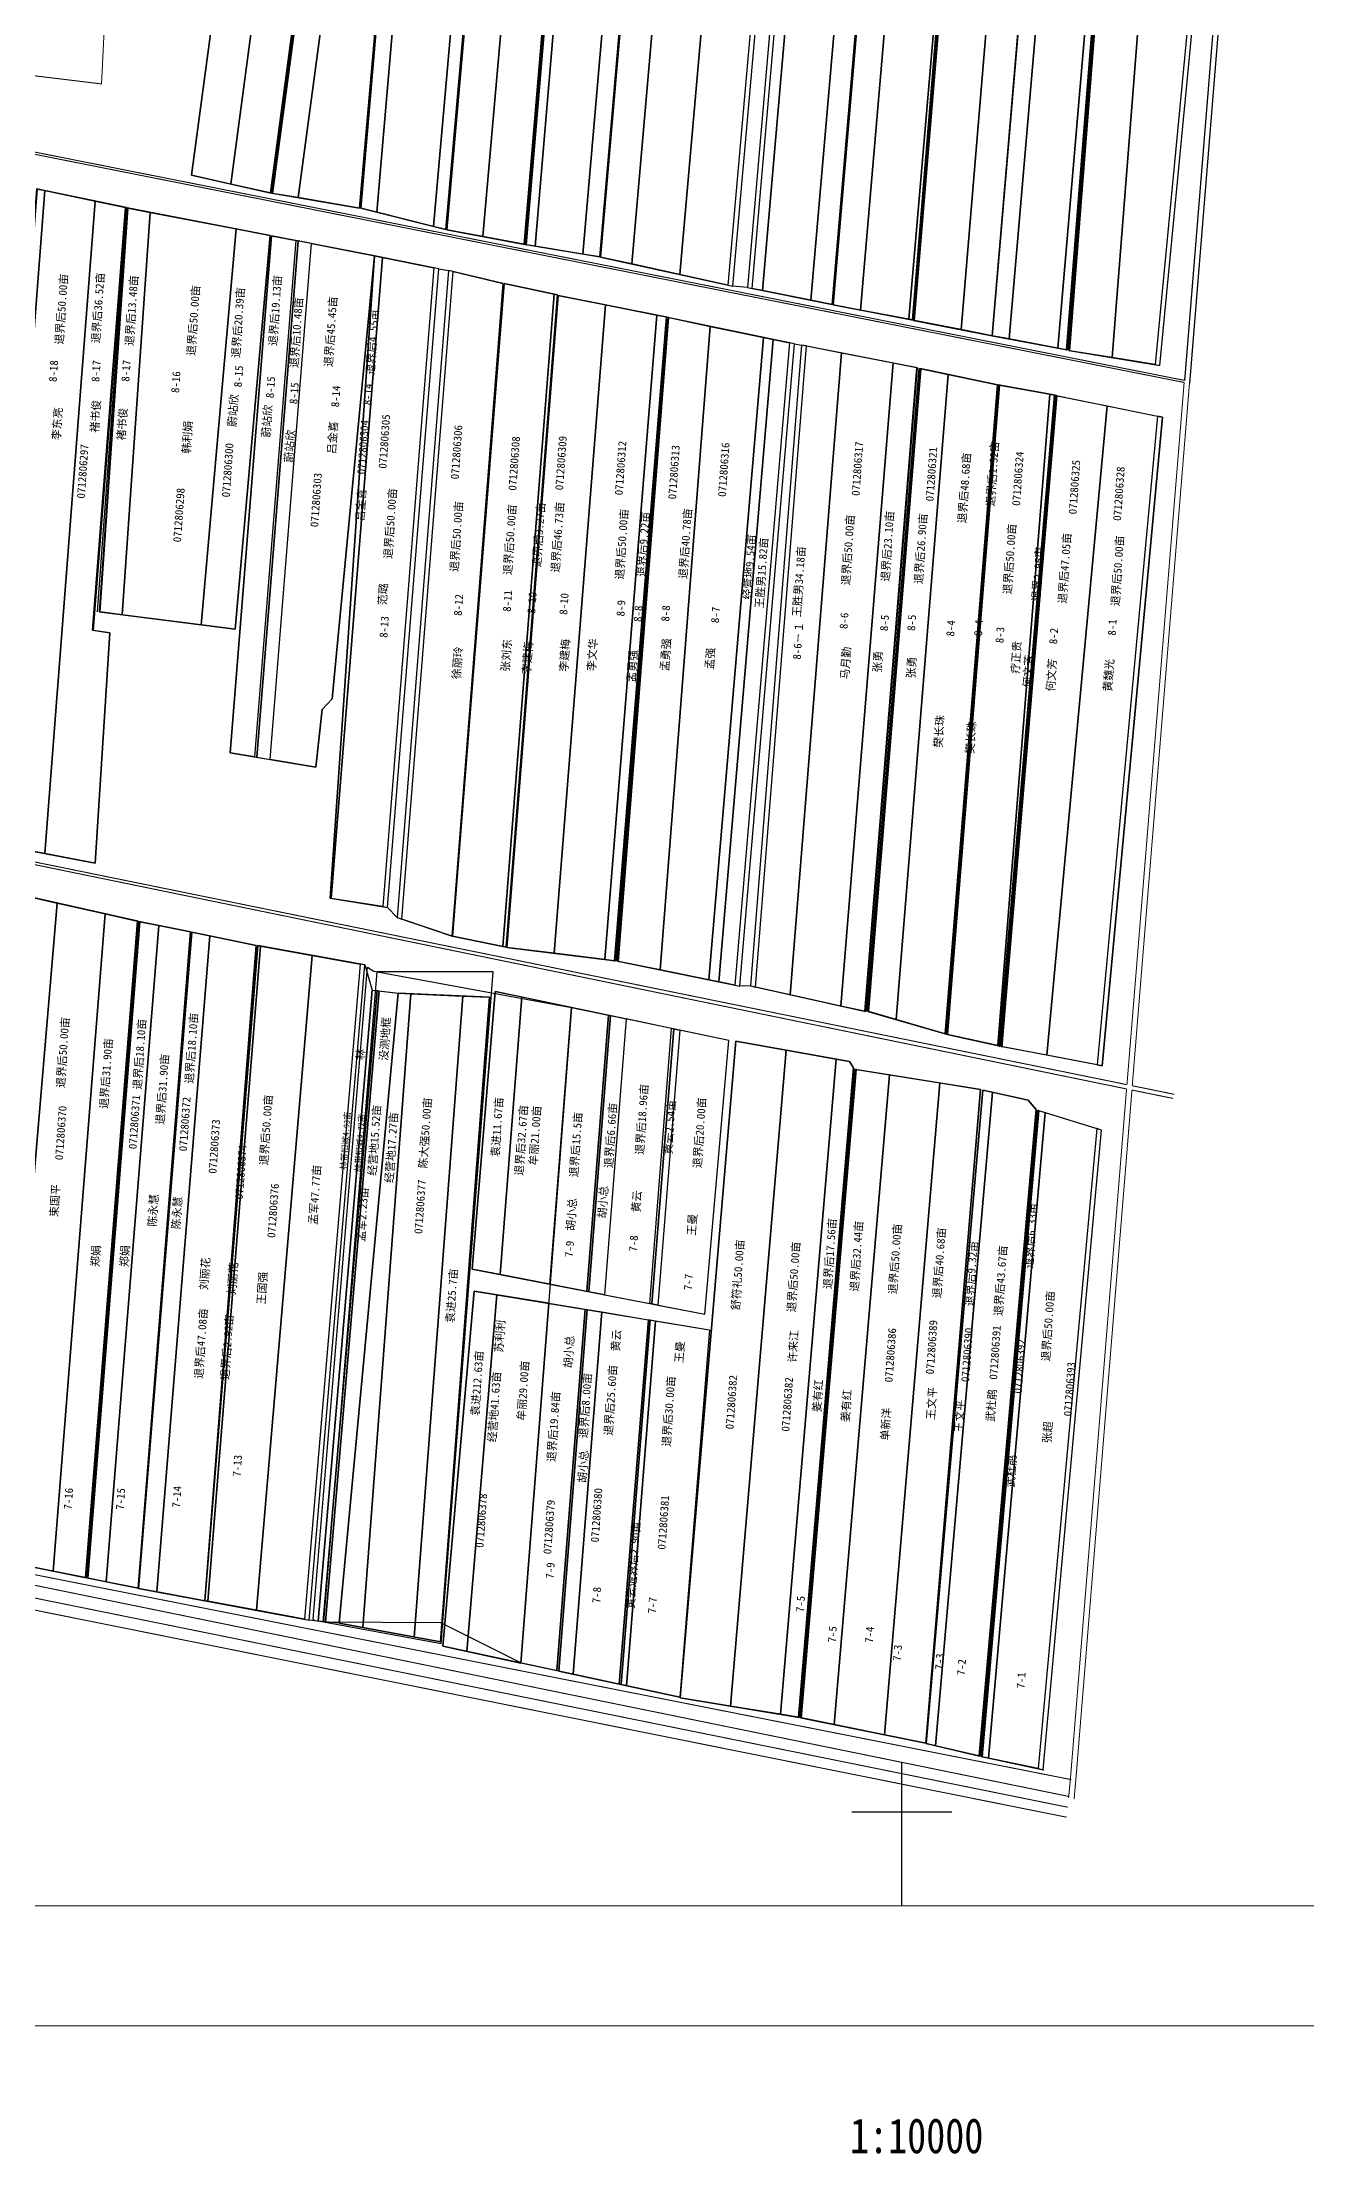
# Model space of a CAD drawing. Extents: x 550319 to 555636, y 4977603 to 4983250.
# Drawn here: x 552140 to 553405, y 4977658 to 4979769 of the extents above; entities that cross this region are included whole.
import ezdxf
from ezdxf.enums import TextEntityAlignment as Align

# ---------------------------------------------------------------- set-up
doc = ezdxf.new("R2010")
doc.units = 0
doc.header["$LTSCALE"] = 10
doc.header["$PDSIZE"] = 0.2
doc.layers.get('0').update_dxf_attribs({"linetype": 'CONTINUOUS'})
for name, color, linetype in [('2020-3-23', 4, 'CONTINUOUS'), ('2021新职工', 1, 'CONTINUOUS'), ('2022年', 7, 'CONTINUOUS'), ('4-5', 1, 'CONTINUOUS'), ('TK', 7, 'CONTINUOUS'), ('ZDH', 1, 'CONTINUOUS'), ('出水桩', 2, 'CONTINUOUS'), ('地块名称', 6, 'CONTINUOUS'), ('宗地号', 1, 'CONTINUOUS'), ('权利人', 1, 'CONTINUOUS'), ('林渠扣减', 7, 'CONTINUOUS'), ('测地框', 1, 'CONTINUOUS'), ('经营地', 6, 'CONTINUOUS'), ('经营地面积', 6, 'CONTINUOUS'), ('路林渠', 1, 'CONTINUOUS'), ('身份地', 1, 'CONTINUOUS'), ('身份地面积', 1, 'CONTINUOUS')]:
    doc.layers.add(name, color=color, linetype=linetype)
doc.styles.add('宋体', font='')
doc.styles.get('宋体').set_extended_font_data('SimSun')

msp = doc.modelspace()

# ---------------------------------------------------------------- linework, layer by layer
at = {"linetype": 'Continuous', "flags": 128}
msp.add_lwpolyline([(552619.2, 4978149.1), (552539, 4978189.2), (552422.3, 4978189.9), (552413, 4978191), (552411.4, 4978192.8), (552465.7, 4978844.6), (552472, 4978840.7), (552669.9, 4978804.4)], close=True, dxfattribs=at)
at = {"color": 2, "linetype": 'Continuous', "flags": 128}
msp.add_lwpolyline([(552421.9, 4978190), (552539.5, 4978168.3), (552591.3, 4978840.1), (552475, 4978840.1)], close=True, dxfattribs=at)
at = {"layer": '2020-3-23', "color": 1, "linetype": 'Continuous', "flags": 128}
for points, elevation in [([(552703.7, 4979507), (552755, 4979496.7), (552703.2, 4978852.3), (552652.6, 4978858.6)], 291.5), ([(553046.4, 4979437.3), (553095.7, 4979427), (553043.6, 4978777.9), (552994.6, 4978792.2)], 291.4), ([(553096.5, 4979426.8), (553097.8, 4979426.5), (553045.7, 4978777.3), (553044.3, 4978777.6)], 291.6), ([(553097.8, 4979426.5), (553148.3, 4979417.5), (553096, 4978766.2), (553045.7, 4978777.3)], 291.6), ([(552203.6, 4978897.9), (552235.5, 4978890.7), (552183.5, 4978234.3), (552151.6, 4978240.7)], 291.8), ([(552238.5, 4978889.9), (552257, 4978886.3), (552204.4, 4978230.1), (552186.6, 4978233.7)], 291.9)]:
    msp.add_lwpolyline(points, close=True, dxfattribs=dict(at, elevation=elevation))
msp.add_lwpolyline([(552509, 4978818.1), (552561.1, 4978815.8), (552512.5, 4978174.8), (552461, 4978184.3)], close=True, dxfattribs=at)
at = {"layer": '2021新职工', "color": 4, "linetype": 'Continuous', "flags": 128}
for points, elevation in [([(552919.5, 4980198.3), (552967.9, 4980189.3), (552909.1, 4979511.5), (552860.8, 4979521.2)], 291), ([(553205.5, 4979405.8), (553256, 4979395.5), (553195.6, 4978747), (553145.1, 4978756.6)], 291.6)]:
    msp.add_lwpolyline(points, close=True, dxfattribs=dict(at, elevation=elevation))
for points in [[(552871.6, 4979472.3), (552887.7, 4979468.9), (552833.1, 4978826.7), (552817, 4978830)], [(552904.9, 4979465.8), (552939.9, 4979458.9), (552888.6, 4978817.1), (552853.7, 4978824.8)]]:
    msp.add_lwpolyline(points, close=True, dxfattribs=at)
at = {"layer": '2022年', "color": 4, "linetype": 'Continuous', "flags": 128}
for points, elevation in [([(553165.4, 4980148.4), (553213.9, 4980139.1), (553156.1, 4979463.6), (553107.5, 4979472.8)], 291), ([(552593.3, 4978820.5), (552620.2, 4978814.9), (552598.6, 4978537.3), (552570.3, 4978542.8)], 291.8), ([(553090.7, 4978719.6), (553126.4, 4978711.7), (553134.1, 4978702.7), (553077.3, 4978056), (553033.9, 4978066.2)], 291.6), ([(552572.6, 4978520.8), (552595, 4978517.1), (552565.2, 4978160.5), (552541, 4978165.7)], 292.1)]:
    msp.add_lwpolyline(points, close=True, dxfattribs=dict(at, elevation=elevation))
for points in [[(552561.1, 4978815.8), (552587.7, 4978814.7), (552538.8, 4978170), (552512.5, 4978174.8)], [(553137.1, 4978701.2), (553143.4, 4978699.2), (553086.8, 4978053.8), (553080.4, 4978055.2)]]:
    msp.add_lwpolyline(points, close=True, dxfattribs=at)
at = {"layer": '4-5', "color": 2, "linetype": 'Continuous', "flags": 128}
for points, elevation in [([(552861.9, 4979474.3), (552871.6, 4979472.3), (552817, 4978830), (552807.2, 4978831.9)], 291.3), ([(552410.4, 4978856.5), (552458.3, 4978847.8), (552402.7, 4978192.7), (552354.8, 4978201.6)], 292.1), ([(552834.3, 4978770.6), (552884.4, 4978761.6), (552828.7, 4978105.9), (552778.6, 4978114.2)], 291.6), ([(552595, 4978517.1), (552647.3, 4978508.6), (552619.2, 4978148.9), (552565.2, 4978160.5)], 292.1), ([(552647.3, 4978508.6), (552683.6, 4978502.6), (552655.1, 4978141.2), (552619.2, 4978148.9)], 66.1)]:
    msp.add_lwpolyline(points, close=True, dxfattribs=dict(at, elevation=elevation))
at = {"layer": '4-5', "color": 3, "linetype": 'Continuous', "flags": 128}
msp.add_lwpolyline([(552463.2, 4978846.9), (552458.3, 4978847.8), (552402.7, 4978192.7), (552407.6, 4978191.7)], close=True, dxfattribs=at)
at = {"layer": '4-5', "color": 3, "linetype": 'Continuous', "elevation": 292.1, "flags": 128}
for points in [[(552463.2, 4978846.9), (552470.4, 4978821.8), (552416.6, 4978190.8), (552416.6, 4978190.8), (552407.6, 4978191.7)], [(552470.4, 4978821.8), (552475.3, 4978821.2), (552421.5, 4978190.2), (552416.6, 4978190.8)]]:
    msp.add_lwpolyline(points, close=True, dxfattribs=at)
at = {"layer": '4-5', "color": 2, "linetype": 'Continuous', "flags": 128}
for points in [[(552620.2, 4978814.9), (552669.9, 4978804.4), (552648.3, 4978527.7), (552598.6, 4978537.3)], [(552669.9, 4978804.4), (552706.8, 4978796.7), (552685.1, 4978520.5), (552648.3, 4978527.7)], [(552706.8, 4978796.7), (552708.8, 4978796.3), (552687, 4978520.2), (552685.1, 4978520.5)], [(552708.8, 4978796.3), (552724.6, 4978792.9), (552702.9, 4978517.1), (552687, 4978520.2)], [(552769.9, 4978783.4), (552724.6, 4978792.9), (552702.9, 4978517.1), (552748, 4978508.3)], [(552769.9, 4978783.4), (552772.1, 4978783), (552750.2, 4978507.9), (552748, 4978508.3)], [(552772.1, 4978783), (552778.2, 4978781.7), (552756.3, 4978506.7), (552750.2, 4978507.9)], [(552827, 4978771.4), (552778.2, 4978781.7), (552756.3, 4978506.7), (552803, 4978497.7)], [(552700.2, 4978499.9), (552746.7, 4978492.2), (552717.6, 4978127.7), (552671.6, 4978137.6)], [(552748.5, 4978491.9), (552753.7, 4978491.1), (552724.7, 4978126.2), (552719.4, 4978127.4)], [(552753.7, 4978491.1), (552807.8, 4978482.2), (552778.2, 4978114.7), (552724.7, 4978126.2)]]:
    msp.add_lwpolyline(points, close=True, dxfattribs=at)
at = {"layer": 'TK', "linetype": 'Continuous'}
for p, q in [((553000, 4977950), (553000, 4978050)), ((552950, 4978000), (553050, 4978000)), ((553000, 4977906), (553000, 4977956))]:
    msp.add_line(p, q, dxfattribs=at)
at = {"layer": 'TK', "linetype": 'Continuous', "const_width": 1, "flags": 128}
for points in [[(550395, 4977786), (555635, 4977786), (555635, 4983026), (550395, 4983026)], [(550515, 4977906), (555515, 4977906), (555515, 4982906), (550515, 4982906)]]:
    msp.add_lwpolyline(points, close=True, dxfattribs=at)
at = {"layer": 'ZDH', "linetype": 'Continuous'}
for p in [(553141.4, 4978042.2, 292.7), (553168.7, 4978032.5, 294.3)]:
    msp.add_point(p, dxfattribs=at)
at = {"layer": '出水桩', "color": 2, "linetype": 'Continuous', "flags": 128}
for points in [[(552680.6, 4980246.1), (552679.6, 4980246.2), (552622, 4979567.5), (552623, 4979567.3)], [(552682.2, 4980245.7), (552681.2, 4980245.9), (552623.9, 4979567.1), (552624.9, 4979567)], [(553066.9, 4980167.9), (553065.9, 4980168.1), (553010.4, 4979491.9), (553011.4, 4979491.7)], [(553069.2, 4980167.1), (553068.3, 4980167.3), (553011.9, 4979491.4), (553012.9, 4979491.2)], [(553219.3, 4980138), (553218.3, 4980138.2), (553164.4, 4979462), (553165.4, 4979461.8)], [(553221.3, 4980137.9), (553220.3, 4980138.1), (553167.3, 4979461.2), (553168.3, 4979461)], [(552436.4, 4980120.5), (552435.5, 4980120.8), (552368.3, 4979618.9), (552369.3, 4979618.7)], [(552438.3, 4980119.9), (552437.3, 4980120.2), (552370, 4979618.5), (552371, 4979618.3)], [(552224.9, 4979604.1), (552223.9, 4979604.3), (552190.8, 4979181.5), (552191.8, 4979181.3)], [(552226.5, 4979603.7), (552225.5, 4979603.8), (552197.5, 4979200), (552198.4, 4979199.8)], [(552396.4, 4979570.8), (552394.1, 4979571.3), (552352.7, 4979054.9), (552355, 4979054.5)], [(552765.4, 4979494.7), (552764.4, 4979494.9), (552712.6, 4978851.1), (552713.6, 4978851)], [(552767.1, 4979494.1), (552766.1, 4979494.3), (552715.9, 4978850.6), (552716.9, 4978850.4)], [(553015.9, 4979444), (553014.9, 4979444.2), (552962.7, 4978800.6), (552963.7, 4978800.4)], [(553019.4, 4979442.9), (553018.4, 4979443.1), (552966, 4978800.5), (552967, 4978800.2)], [(553153.7, 4979416.5), (553152.7, 4979416.7), (553097.6, 4978765.8), (553098.6, 4978765.6)], [(553155.5, 4979416), (553154.5, 4979416.2), (553099.4, 4978765.2), (553100.4, 4978765)], [(552236.4, 4978890.5), (552235.5, 4978890.7), (552183.5, 4978234.3), (552184.4, 4978234.1)], [(552238.5, 4978889.9), (552237, 4978890.2), (552185, 4978234), (552186.6, 4978233.7)], [(552952.5, 4978743.1), (552951.6, 4978744.5), (552896.6, 4978094.6), (552897.6, 4978094.5)], [(552954.8, 4978742.2), (552953.8, 4978742.3), (552898.7, 4978094.2), (552899.7, 4978094)], [(553135, 4978701.7), (553134.1, 4978702.7), (553077.3, 4978056), (553078.2, 4978055.8)], [(553137.1, 4978701.2), (553136.1, 4978701.5), (553079.4, 4978055.4), (553080.4, 4978055.2)], [(552746.7, 4978492.2), (552748.5, 4978491.9), (552719.4, 4978127.4), (552717.6, 4978127.7)]]:
    msp.add_lwpolyline(points, close=True, dxfattribs=at)
for points, elevation in [([(552680.9, 4980246), (552623.4, 4979567.2)], 290.6), ([(553067.6, 4980167.6), (553011.7, 4979491.6)], 291), ([(553012.9, 4979491.2), (553069.3, 4980167.2)], 291), ([(553219.8, 4980138.1), (553166.4, 4979461.5)], 290.6), ([(552225.2, 4979604), (552195.4, 4979200.1)], 290.9), ([(552714.8, 4978850.8), (552765.7, 4979494.5)], 291.5), ([(553017.2, 4979443.5), (552964.8, 4978800.4)], 291.4), ([(553099, 4978765.4), (553154.1, 4979416.4)], 291.6), ([(552184.7, 4978234.1), (552236.7, 4978890.3)], 291.8), ([(552898.2, 4978094.3), (552953.1, 4978742.7)], 291.6), ([(553135.5, 4978701.6), (553078.8, 4978055.6)], 291.6)]:
    msp.add_lwpolyline(points, dxfattribs=dict(at, elevation=elevation))
at = {"layer": '出水桩', "color": 2, "linetype": 'Continuous', "elevation": 66.1, "flags": 128}
msp.add_lwpolyline([(552683.6, 4978502.6), (552685.6, 4978502.3), (552657.1, 4978140.8), (552655.1, 4978141.2)], close=True, dxfattribs=at)
at = {"layer": '林渠扣减', "color": 3, "linetype": 'Continuous', "flags": 128}
for points in [[(552891.1, 4980205.1), (552886.2, 4980206.1), (552826.2, 4979526.7), (552831.2, 4979525.6)], [(552909.3, 4980200.2), (552904.4, 4980201.1), (552845.7, 4979524.2), (552850.6, 4979523.2)], [(553323, 4980118.6), (553318, 4980119.6), (553253.4, 4979447.2), (553258.3, 4979446.4)], [(552537.1, 4979543), (552532.2, 4979544), (552481, 4978905.2), (552485.9, 4978904.4)], [(552551.6, 4979540.1), (552546.9, 4979541.2), (552495.4, 4978894.2), (552500.1, 4978892.7)], [(552892.7, 4979467.9), (552887.7, 4979468.9), (552833.1, 4978826.7), (552838, 4978825.7)], [(552904.9, 4979465.8), (552899.9, 4979466.7), (552848.8, 4978825.9), (552853.7, 4978824.8)], [(553260.9, 4979394.5), (553256, 4979395.5), (553195.6, 4978747), (553200.6, 4978746.1)], [(553200, 4978681.7), (553195.1, 4978683.2), (553136.5, 4978043.3), (553141.4, 4978042.2)]]:
    msp.add_lwpolyline(points, close=True, dxfattribs=at)
at = {"layer": '测地框', "color": 7, "linetype": 'Continuous'}
msp.add_line((552657.1, 4978140.8), (552778.2, 4978114.7, 292.1), dxfattribs=at)
at = {"layer": '测地框', "color": 7, "linetype": 'Continuous', "flags": 128}
for points, elevation in [([(552603.8, 4980260.5), (552578.8, 4980264.3), (552541.3, 4980087.9), (552501.5, 4980097.2), (552459.1, 4979603.5), (552544.1, 4979582.3)], 290.8), ([(552680.6, 4980246.1), (552604.7, 4980260.3), (552545, 4979582), (552623, 4979567.3)], 290.6), ([(552756.6, 4980232.1), (552681.2, 4980245.9), (552623.9, 4979567.1), (552698.1, 4979555)], 290.8), ([(552891.1, 4980205.1), (552757.5, 4980231.7), (552698.7, 4979554.7), (552831.2, 4979525.6)], 291), ([(552988.6, 4980185.4), (552904.4, 4980201.1), (552845.7, 4979524.2), (552930.6, 4979507.2)], 291), ([(553066.9, 4980167.9), (552989.5, 4980185.1), (552931.4, 4979506.8), (553011.4, 4979491.7)], 291), ([(553147.7, 4980152.1), (553068.3, 4980167.3), (553011.9, 4979491.4), (553090.4, 4979476)], 291.1), ([(552436.4, 4980120.5), (552358.1, 4980144.9), (552289.8, 4979636.5), (552369.3, 4979618.7)], 290.7), ([(553219.3, 4980138), (553148.3, 4980151.6), (553090.4, 4979476), (553163.6, 4979462.2), (553165.4, 4979461.8)], 291), ([(553323, 4980118.6), (553220.3, 4980138.1), (553167.3, 4979461.2), (553258.3, 4979446.4)], 290.6), ([(552501, 4980097.6), (552437.3, 4980120.2), (552370, 4979618.5), (552457.9, 4979603.7)], 290.7), ([(552224.9, 4979604.1), (552134.9, 4979622.9), (552084.5, 4978969.2), (552193.6, 4978948.6), (552208.1, 4979178.8), (552191.8, 4979181.3)], 290.9), ([(552368.4, 4979576.3), (552225.5, 4979603.8), (552197.5, 4979200), (552333.3, 4979182.5)], 291.1), ([(552472.7, 4979555.9), (552369.8, 4979576), (552328.3, 4979059), (552414, 4979044.7), (552420.5, 4979102.4), (552430.4, 4979112.9)], 291.2), ([(552537.1, 4979543), (552472.7, 4979555.8), (552428.4, 4978913.6), (552485.9, 4978904.4)], 291.2), ([(552601.6, 4979528.4), (552546.9, 4979541.2), (552495.4, 4978894.2), (552550.4, 4978875.8)], 291.1), ([(552655.8, 4979517), (552602.3, 4979528.1), (552550.7, 4978875.6), (552604.3, 4978864.8)], 291.1), ([(552765.4, 4979494.7), (552656.6, 4979516.4), (552605.2, 4978864.5), (552713.6, 4978851)], 291.5), ([(552892.7, 4979467.9), (552766.1, 4979494.3), (552715.9, 4978850.6), (552838, 4978825.7)], 291.3), ([(553015.9, 4979444), (552899.9, 4979466.7), (552848.8, 4978825.9), (552963.7, 4978800.4)], 291.4), ([(553095.7, 4979427), (553018.4, 4979443.1), (552966, 4978800.5), (553043.6, 4978777.9)], 291.4), ([(553153.7, 4979416.5), (553096.5, 4979426.8), (553044.3, 4978777.6), (553098.6, 4978765.6)], 291.6), ([(553200.6, 4978746.1), (553099.4, 4978765.2), (553154.5, 4979416.2), (553260.9, 4979394.5)], 292), ([(552236.4, 4978890.5), (552116.4, 4978917.6), (552060.6, 4978259.1), (552184.4, 4978234.1)], 291.8), ([(552288.9, 4978880), (552237, 4978890.2), (552185, 4978234), (552236.3, 4978223.7)], 291.9), ([(552354.4, 4978866.5), (552290, 4978879.8), (552236.9, 4978223.5), (552303, 4978211.2)], 292.1), ([(552463.2, 4978846.9), (552356, 4978866.3), (552303.1, 4978211.2), (552407.6, 4978191.7)], 292.1), ([(552496.4, 4978818.6), (552587.7, 4978814.7), (552538.8, 4978170), (552437.6, 4978188.6)], 292), ([(552827, 4978771.4), (552593.3, 4978820.5), (552570.3, 4978542.8), (552803, 4978497.7)], 291.8), ([(552952.5, 4978743.1), (552947.8, 4978750.2), (552834.3, 4978770.6), (552778.6, 4978114.2), (552897.6, 4978094.5)], 291.6), ([(553078.7, 4978722.5), (552953.8, 4978742.3), (552898.7, 4978094.2), (553024.1, 4978068.7)], 291.8), ([(553135, 4978701.7), (553126.4, 4978711.7), (553081.3, 4978721.7), (553024.5, 4978068.4), (553078.2, 4978055.8)], 291.6), ([(553200, 4978681.7), (553136.1, 4978701.5), (553079.4, 4978055.4), (553141.4, 4978042.2)], 291.6), ([(552572.6, 4978520.8), (552807.8, 4978482.2), (552778.2, 4978114.7), (552541, 4978165.7)], 292.1)]:
    msp.add_lwpolyline(points, close=True, dxfattribs=dict(at, elevation=elevation))
at = {"layer": '经营地', "color": 5, "const_width": 1, "elevation": 120}
msp.add_lwpolyline([(552070.9, 4979861), (552205.7, 4979848.2), (552199.8, 4979727.8), (552079.4, 4979742.4), (552070.9, 4979861)], dxfattribs=at)
at = {"layer": '经营地', "color": 2, "linetype": 'Continuous', "elevation": 292.1, "flags": 128}
msp.add_lwpolyline([(552477.6, 4978821), (552496.4, 4978818.6), (552437.6, 4978188.6), (552423.8, 4978190)], close=True, dxfattribs=at)
at = {"layer": '经营地', "color": 5, "linetype": 'Continuous', "flags": 128}
msp.add_lwpolyline([(552587.7, 4978814.7), (552496.4, 4978818.6), (552437.6, 4978188.6), (552538.8, 4978170)], close=True, dxfattribs=at)
at = {"layer": '经营地', "color": 2, "linetype": 'Continuous', "flags": 128}
msp.add_lwpolyline([(552496.4, 4978818.6), (552509, 4978818.1), (552461, 4978184.3), (552442.5, 4978187.7), (552437.6, 4978188.6)], close=True, dxfattribs=at)
at = {"layer": '经营地', "color": 5, "linetype": 'Continuous', "flags": 128}
for points, elevation in [([(552570.3, 4978542.8), (552648.3, 4978527.7), (552669.9, 4978804.4), (552593.3, 4978820.5)], 291.8), ([(552541, 4978165.7), (552619.2, 4978148.9), (552647.3, 4978508.6), (552572.6, 4978520.8)], 292.1)]:
    msp.add_lwpolyline(points, close=True, dxfattribs=dict(at, elevation=elevation))
at = {"layer": '路林渠', "linetype": 'Continuous', "flags": 128}
for points, elevation in [([(552891.1, 4980205.1), (552904.4, 4980201.1), (552845.7, 4979524.2), (552831.2, 4979525.6)], 291), ([(552892.7, 4979467.9), (552899.9, 4979466.7), (552848.8, 4978825.9), (552838, 4978825.7)], 291.3)]:
    msp.add_lwpolyline(points, close=True, dxfattribs=dict(at, elevation=elevation))
at = {"layer": '路林渠', "color": 4, "linetype": 'Continuous', "flags": 128}
for points, elevation in [([(553341.8, 4980157.8), (553282.7, 4979431.4)], 290.1), ([(553347, 4980154.6), (553287.8, 4979428.2)], 290.7)]:
    msp.add_lwpolyline(points, dxfattribs=dict(at, elevation=elevation))
at = {"layer": '路林渠', "color": 4, "linetype": 'Continuous', "const_width": 1, "flags": 128}
for points, elevation in [([(552043.5, 4979675.2), (553282.5, 4979429.3)], 292.1), ([(552043.7, 4979677.4), (553282.7, 4979431.4)], 292.1), ([(553282.5, 4979429.3), (553225.3, 4978727.2)], 290.1), ([(553287.8, 4979428.2), (553230.6, 4978726.1)], 292.6), ([(553224.9, 4978722.9), (551996.1, 4978975.3)], 294.2), ([(551996.4, 4978977.7), (553225.3, 4978727.2)], 292.6), ([(553224.9, 4978722.9), (553168.7, 4978032.5)], 290.1), ([(553174.1, 4978031.2), (553230.3, 4978721.8)], 294.4), ([(553271.5, 4978713.4), (553230.3, 4978721.8)], 294.2), ([(553230.6, 4978726.1), (553272.8, 4978717.5)], 292.6), ([(553168.7, 4978032.5), (553166.9, 4978013.8)], 294.3), ([(553174.1, 4978031.2), (553172.4, 4978012.8)], 294.4)]:
    msp.add_lwpolyline(points, dxfattribs=dict(at, elevation=elevation))
at = {"layer": '路林渠', "color": 3, "linetype": 'Continuous', "elevation": 291.2, "flags": 128}
msp.add_lwpolyline([(552537.1, 4979543), (552546.9, 4979541.2), (552495.4, 4978894.2), (552485.9, 4978904.4)], close=True, dxfattribs=at)
at = {"layer": '路林渠', "color": 3, "linetype": 'Continuous', "const_width": 1, "elevation": 293.1, "flags": 128}
msp.add_lwpolyline([(551938.9, 4978275.6), (553168.7, 4978032.5), (553167.1, 4978015.5), (551938.2, 4978266.4)], close=True, dxfattribs=at)
at = {"layer": '路林渠', "color": 3, "linetype": 'Continuous', "const_width": 1, "flags": 128}
for points, elevation in [([(551930.4, 4978254.9), (553166.1, 4978004.7)], 293.6), ([(553165.1, 4977994.7), (551927.8, 4978243)], 293.4)]:
    msp.add_lwpolyline(points, dxfattribs=dict(at, elevation=elevation))
at = {"layer": '身份地', "linetype": 'Continuous', "flags": 128}
for points, elevation in [([(552517.5, 4980093.4), (552541.3, 4980087.9), (552578.8, 4980264.3), (552591.6, 4980262.3), (552531.9, 4979585.4), (552475, 4979599.5)], 290.8), ([(552591.6, 4980262.3), (552603.8, 4980260.5), (552544.1, 4979582.3), (552531.9, 4979585.4)], 290.8), ([(552604.7, 4980260.3), (552640.8, 4980253.5), (552581.1, 4979575.2), (552545, 4979582)], 290.6), ([(552640.8, 4980253.5), (552679.6, 4980246.2), (552622, 4979567.5), (552581.1, 4979575.2)], 290.6), ([(552690.7, 4980244.1), (552739.8, 4980235.1), (552681.3, 4979557.7), (552633.4, 4979565.6)], 290.6), ([(552739.8, 4980235.1), (552756.6, 4980232.1), (552698.1, 4979555), (552681.3, 4979557.7)], 290.6), ([(552757.5, 4980231.7), (552789.1, 4980225.4), (552730.3, 4979547.8), (552698.7, 4979554.7)], 291), ([(552789.1, 4980225.4), (552837.9, 4980215.7), (552778.1, 4979537.3), (552730.3, 4979547.8)], 291), ([(552837.9, 4980215.7), (552886.2, 4980206.1), (552826.2, 4979526.7), (552778.1, 4979537.3)], 291), ([(552967.9, 4980189.3), (552988.6, 4980185.4), (552930.6, 4979507.2), (552909.1, 4979511.5)], 291), ([(552989.5, 4980185.1), (553016.8, 4980179), (552958.8, 4979501.7), (552931.4, 4979506.8)], 291), ([(553016.8, 4980179), (553065.1, 4980168.3), (553007.2, 4979492.5), (552958.8, 4979501.7)], 291), ([(553065.1, 4980168.3), (553065.9, 4980168.1), (553010.4, 4979491.9), (553007.2, 4979492.5)], 291), ([(553069.2, 4980167.1), (553115.8, 4980158.2), (553059.5, 4979482.1), (553012.9, 4979491.2)], 291), ([(553115.8, 4980158.2), (553147.7, 4980152.1), (553090.4, 4979476), (553059.5, 4979482.1)], 291), ([(552396.6, 4980132.9), (552435.5, 4980120.8), (552368.3, 4979618.9), (552329.1, 4979627.7)], 290.7), ([(553148.3, 4980151.6), (553165.4, 4980148.4), (553107.5, 4979472.8), (553090.4, 4979476)], 291), ([(553213.9, 4980139.1), (553218.3, 4980138.2), (553164.4, 4979462), (553156.1, 4979463.6)], 291), ([(553221.3, 4980137.9), (553263.5, 4980129.9), (553210.5, 4979454.2), (553168.3, 4979461)], 290.6), ([(552463.1, 4980111.1), (552501, 4980097.6), (552457.9, 4979603.7), (552396.4, 4979614.1)], 290.7), ([(553263.5, 4980129.9), (553318, 4980119.6), (553253.4, 4979447.2), (553210.5, 4979454.2)], 290.6), ([(552501.5, 4980097.2), (552517.5, 4980093.4), (552475, 4979599.5), (552459.1, 4979603.5)], 290.8), ([(552143.2, 4979621.2), (552193.5, 4979610.7), (552143.1, 4978958.2), (552092.8, 4978967.7)], 290.9), ([(552193.5, 4979610.7), (552223.9, 4979604.3), (552190.8, 4979181.5), (552208.1, 4979178.8), (552193.6, 4978948.6), (552143.1, 4978958.2)], 290.9), ([(552248.5, 4979599.4), (552334.6, 4979582.9), (552299.3, 4979186.9), (552220.5, 4979197)], 291.1), ([(552334.6, 4979582.9), (552368.4, 4979576.3), (552333.3, 4979182.5), (552299.3, 4979186.9)], 291.1), ([(552369.8, 4979576), (552394.1, 4979571.3), (552352.7, 4979054.9), (552328.3, 4979059)], 291.2), ([(552409.8, 4979568.2), (552396.4, 4979570.8), (552355, 4979054.5), (552368.4, 4979052.3)], 291.2), ([(552409.8, 4979568.2), (552472.7, 4979555.9), (552430.4, 4979112.9), (552420.5, 4979102.4), (552414, 4979044.7), (552368.4, 4979052.3)], 291.2), ([(552472.7, 4979555.8), (552480.9, 4979554.2), (552429.5, 4978913.4), (552428.4, 4978913.6)], 291.2), ([(552480.9, 4979554.2), (552532.2, 4979544), (552481, 4978905.2), (552429.5, 4978913.4)], 291.2), ([(552551.6, 4979540.1), (552601.6, 4979528.4), (552550.4, 4978875.8), (552500.1, 4978892.7)], 291.1), ([(552602.3, 4979528.1), (552652.5, 4979517.7), (552601, 4978865.5), (552550.7, 4978875.6)], 291.1), ([(552652.5, 4979517.7), (552655.8, 4979517), (552604.3, 4978864.8), (552601, 4978865.5)], 291.1), ([(552656.6, 4979516.4), (552703.7, 4979507), (552652.6, 4978858.6), (552605.2, 4978864.5)], 291.5), ([(552755, 4979496.7), (552764.4, 4979494.9), (552712.6, 4978851.1), (552703.2, 4978852.3)], 291.5), ([(552767.1, 4979494.1), (552808.6, 4979485.4), (552758.5, 4978841.9), (552716.9, 4978850.4)], 291.3), ([(552808.6, 4979485.4), (552861.9, 4979474.3), (552807.2, 4978831.9), (552758.5, 4978841.9)], 291.3), ([(552939.9, 4979458.9), (552991.4, 4979448.8), (552939.2, 4978805.8), (552888.6, 4978817.1)], 291.3), ([(552991.4, 4979448.8), (553014.9, 4979444.2), (552962.7, 4978800.6), (552939.2, 4978805.8)], 291.3), ([(553148.3, 4979417.5), (553152.7, 4979416.7), (553097.6, 4978765.8), (553096, 4978766.2)], 291.6), ([(553155.5, 4979416), (553205.5, 4979405.8), (553145.1, 4978756.6), (553100.4, 4978765)], 291.6), ([(552116.4, 4978917.6), (552155.6, 4978908.7), (552099.9, 4978251.2), (552060.6, 4978259.1)], 291.8), ([(552155.6, 4978908.7), (552203.6, 4978897.9), (552151.6, 4978240.7), (552099.9, 4978251.2)], 291.8), ([(552290, 4978879.8), (552308.1, 4978876.1), (552255, 4978220.1), (552236.9, 4978223.5)], 292.1), ([(552308.1, 4978876.1), (552354.4, 4978866.5), (552303, 4978211.2), (552255, 4978220.1)], 292.1), ([(552356, 4978866.3), (552358.9, 4978865.8), (552306.1, 4978210.6), (552303.1, 4978211.2)], 292.1), ([(552358.9, 4978865.8), (552410.4, 4978856.5), (552354.8, 4978201.6), (552306.1, 4978210.6)], 292.1), ([(552884.4, 4978761.6), (552934.5, 4978752.6), (552878.9, 4978097.6), (552828.7, 4978105.9)], 291.6), ([(552934.5, 4978752.6), (552947.8, 4978750.2), (552951.6, 4978744.5), (552896.6, 4978094.6), (552878.9, 4978097.6)], 291.6), ([(552987.7, 4978737), (553038.2, 4978728.9), (552982.8, 4978077.1), (552932.4, 4978087.3)], 291.6), ([(553038.2, 4978728.9), (553078.7, 4978722.5), (553024.1, 4978068.7), (552982.8, 4978077.1)], 291.6), ([(553081.3, 4978721.7), (553090.7, 4978719.6), (553033.9, 4978066.2), (553024.5, 4978068.4)], 291.6), ([(553143.4, 4978699.2), (553195.1, 4978683.2), (553136.5, 4978043.3), (553086.8, 4978053.8)], 291.6)]:
    msp.add_lwpolyline(points, close=True, dxfattribs=dict(at, elevation=elevation))
at = {"layer": '身份地', "color": 1, "linetype": 'Continuous', "flags": 128}
for points in [[(552682.2, 4980245.7), (552690.7, 4980244.1), (552633.4, 4979565.6), (552624.9, 4979567)], [(552438.3, 4980119.9), (552463.1, 4980111.1), (552396.4, 4979614.1), (552371, 4979618.3)]]:
    msp.add_lwpolyline(points, close=True, dxfattribs=at)
at = {"layer": '身份地', "color": 5, "linetype": 'Continuous', "flags": 128}
for points in [[(552909.3, 4980200.2), (552919.5, 4980198.3), (552860.8, 4979521.2), (552850.6, 4979523.2)], [(552904.9, 4979465.8), (552939.9, 4979458.9), (552888.6, 4978817.1), (552853.7, 4978824.8)]]:
    msp.add_lwpolyline(points, close=True, dxfattribs=at)
for points, elevation in [([(552358.1, 4980144.9), (552396.6, 4980132.9), (552329.1, 4979627.7), (552289.8, 4979636.5)], 290.7), ([(552861.9, 4979474.3), (552887.7, 4979468.9), (552833.1, 4978826.7), (552807.2, 4978831.9)], 291.3), ([(552410.4, 4978856.5), (552458.3, 4978847.8), (552402.7, 4978192.7), (552354.8, 4978201.6)], 292.1)]:
    msp.add_lwpolyline(points, close=True, dxfattribs=dict(at, elevation=elevation))
at = {"layer": '身份地', "linetype": 'Continuous', "flags": 128}
for points in [[(552135.9, 4979622.7), (552143.2, 4979621.2), (552092.8, 4978967.7), (552085.5, 4978969.1)], [(552226.5, 4979603.7), (552248.5, 4979599.4), (552220.5, 4979197), (552198.4, 4979199.8)], [(553019.4, 4979442.9), (553046.4, 4979437.3), (552994.6, 4978792.2), (552967, 4978800.2)], [(552954.8, 4978742.2), (552987.7, 4978737), (552932.4, 4978087.3), (552899.7, 4978094)]]:
    msp.add_lwpolyline(points, close=True, dxfattribs=at)
for points, elevation in [([(552190.8, 4979181.5), (552223.9, 4979604.3)], 290.9), ([(552623, 4979567.3), (552623.9, 4979567.1)], 290.6), ([(553011.4, 4979491.7), (553011.9, 4979491.4)], 291), ([(553097.6, 4978765.8), (553152.7, 4979416.7)], 291.6), ([(552235.5, 4978890.7), (552183.5, 4978234.3)], 291.8), ([(553134.1, 4978702.7), (553077.3, 4978056)], 291.6), ([(553137.1, 4978701.2), (553080.4, 4978055.2)], 291.6), ([(553195.1, 4978683.2), (553136.5, 4978043.3)], 291.6)]:
    msp.add_lwpolyline(points, dxfattribs=dict(at, elevation=elevation))
at = {"layer": '身份地', "color": 2, "linetype": 'Continuous', "flags": 128}
msp.add_lwpolyline([(552887.7, 4979468.9), (552833.1, 4978826.7)], dxfattribs=at)
at = {"layer": '身份地', "color": 1, "linetype": 'Continuous', "elevation": 291.9, "flags": 128}
msp.add_lwpolyline([(552257, 4978886.3), (552288.9, 4978880), (552236.3, 4978223.7), (552204.4, 4978230.1)], close=True, dxfattribs=at)
at = {"layer": '身份地', "color": 7, "linetype": 'Continuous', "elevation": 292.1, "flags": 128}
msp.add_lwpolyline([(552470.4, 4978821.8), (552476.3, 4978821.1), (552496.4, 4978818.6), (552437.6, 4978188.6), (552422.5, 4978190.1), (552416.6, 4978190.8)], close=True, dxfattribs=at)
at = {"layer": '身份地', "color": 2, "linetype": 'Continuous', "flags": 128}
for points, elevation in [([(552475.3, 4978821.2), (552476.3, 4978821.1), (552477.6, 4978821), (552423.8, 4978190), (552421.5, 4978190.2)], 292.1), ([(552685.6, 4978502.3), (552700.2, 4978499.9), (552671.6, 4978137.6), (552657.1, 4978140.8)], 66.1)]:
    msp.add_lwpolyline(points, close=True, dxfattribs=dict(at, elevation=elevation))

# ---------------------------------------------------------------- texts
at = {"layer": '2020-3-23', "color": 1, "linetype": 'Continuous', "style": '宋体'}
for s, p in [('李文华', (552690.3, 4979157.1)), ('疗正贵', (553114.2, 4979154.5)), ('樊长珠', (553037.1, 4979080.5)), ('樊长珠', (553068.9, 4979074.4)), ('陈大强50.00亩', (552523.3, 4978679)), ('袁进11.67亩', (552595.2, 4978684.9)), ('郑娟', (552193.8, 4978555.9)), ('郑娟', (552222.8, 4978555.8)), ('袁进25.7亩', (552549.8, 4978516.2)), ('袁进212.63亩', (552575.2, 4978428.6))]:
    msp.add_text(s, height=8, rotation=86, dxfattribs=at).set_placement(p, align=Align.MIDDLE)
at = {"layer": '2021新职工', "color": 4, "linetype": 'Continuous', "style": '宋体'}
for s, p in [('王胜男15.82亩', (552859.7, 4979238.8, 3192)), ('王胜男34.18亩', (552897, 4979230.3)), ('退界后50.00亩', (553215.7, 4979241)), ('黄魏光', (553206.8, 4979136.6))]:
    msp.add_text(s, height=8, rotation=86, dxfattribs=at).set_placement(p, align=Align.MIDDLE)
at = {"layer": '2022年', "color": 4, "linetype": 'Continuous', "style": '宋体'}
msp.add_text('武杜鹃', height=8, rotation=86, dxfattribs=at).set_placement((553089.4, 4978406.6), align=Align.MIDDLE)
at = {"layer": '4-5', "color": 2, "linetype": 'Continuous', "style": '宋体'}
for s, p in [('经营地9.54亩', (552847.5, 4979244.8)), ('牟丽21.00亩', (552633.1, 4978676.4)), ('黄云2.54亩', (552767.8, 4978684.7)), ('退界后20.00亩', (552797.7, 4978679.1)), ('王曼', (552790.4, 4978587.2)), ('舒符礼50.00亩', (552835.9, 4978537.1)), ('王曼', (552777.9, 4978459.9)), ('牟丽29.00亩', (552621.1, 4978421.3)), ('退界后30.00亩', (552766.8, 4978400.6)), ('黄云退界后2.90亩', (552731.3, 4978246.6))]:
    msp.add_text(s, height=8, rotation=86, dxfattribs=at).set_placement(p, align=Align.MIDDLE)
at = {"layer": '4-5', "linetype": 'Continuous', "style": '宋体'}
for s, height, p in [('没测地框', 8, (552483, 4978773, 292)), ('林', 8, (552458.5, 4978757.6, 584)), ('退界后18.96亩', 8, (552740, 4978692.5)), ('林带扣减4.93亩', 6, (552443.5, 4978671.2)), ('林带扣减4.72亩', 6, (552457.8, 4978668.9)), ('经营地15.52亩', 8, (552472.5, 4978671.6)), ('经营地17.27亩', 8, (552489.5, 4978664.4)), ('退界后15.5亩', 8, (552674, 4978667.2)), ('胡小总', 8, (552669.5, 4978597.5)), ('胡小总', 8, (552701, 4978609.9)), ('黄云', 8, (552734.7, 4978610.4)), ('胡小总', 8, (552667, 4978460.1)), ('黄云', 8, (552714.2, 4978471.4)), ('退界后25.60亩', 8, (552708.7, 4978411.7)), ('退界后8.00亩', 8, (552683.5, 4978406.3)), ('退界后19.84亩', 8, (552651.7, 4978385.2)), ('胡小总', 8, (552681.1, 4978345.5))]:
    msp.add_text(s, height=height, rotation=86, dxfattribs=at).set_placement(p, align=Align.MIDDLE)
at = {"layer": '4-5', "color": 7, "linetype": 'Continuous', "style": '宋体'}
for s, p in [('7-9 ', (552668, 4978565.6)), ('7-8 ', (552732, 4978571.1)), ('7-7 ', (552786.8, 4978532.6)), ('7-9 ', (552648.7, 4978244.1)), ('7-8 ', (552695.2, 4978219.6)), ('7-7 ', (552750.8, 4978209.4))]:
    msp.add_text(s, height=8, rotation=86, dxfattribs=at).set_placement(p, align=Align.MIDDLE)
at = {"layer": '4-5', "color": 5, "linetype": 'Continuous', "style": '宋体'}
msp.add_text('苏利利', height=8, rotation=86, dxfattribs=at).set_placement((552597.8, 4978475.7), align=Align.MIDDLE)
at = {"layer": 'TK', "linetype": 'Continuous', "style": '宋体', "width": 0.8}
msp.add_text('1:10000', height=35, dxfattribs=at).set_placement((553015, 4977676), align=Align.MIDDLE)
at = {"layer": '地块名称', "color": 7, "linetype": 'Continuous', "style": '宋体'}
for s, p in [('8-18', (552151.7, 4979440.7)), ('8-17', (552194.3, 4979440.7)), ('8-17', (552224.3, 4979441)), ('8-16', (552274.1, 4979429.7)), ('8-15', (552336.8, 4979435.4)), ('8-15', (552368.8, 4979424.5)), ('8-15', (552392.4, 4979418.5)), ('8-14', (552434.1, 4979415.4)), ('8-14', (552466.2, 4979417.5)), ('8-12', (552556.8, 4979206.9)), ('8-11', (552605.8, 4979210.9)), ('8-10 ', (552630.5, 4979211.7)), ('8-10 ', (552662.5, 4979210.6)), ('8-9 ', (552719.5, 4979206.3)), ('8-8 ', (552736.6, 4979200.8)), ('8-8 ', (552764.2, 4979201.1)), ('8-7 ', (552814, 4979199.6)), ('8-13', (552482.5, 4979184.9)), ('8-6－１ ', (552896.5, 4979174)), ('8-6 ', (552942.6, 4979193.7)), ('8-5 ', (552983, 4979191.6)), ('8-5 ', (553010.2, 4979191.8)), ('8-4 ', (553049.3, 4979186.2)), ('8-4 ', (553077.1, 4979186.7)), ('8-3 ', (553098.5, 4979179.5)), ('8-2  ', (553152.4, 4979181.2)), ('8-1  ', (553210.9, 4979189.8)), ('7-13', (552335.6, 4978346.2)), ('7-16  ', (552167.1, 4978318.6)), ('7-15', (552218.8, 4978313)), ('7-14  ', (552275.4, 4978320.5)), ('7-5 ', (552899, 4978210.6)), ('7-5 ', (552930.9, 4978180.3)), ('7-4  ', (552968.2, 4978182.6)), ('7-3  ', (552996.2, 4978164.5)), ('7-3  ', (553038.3, 4978155.8)), ('7-2  ', (553060.2, 4978150.1)), ('7-1  ', (553119.8, 4978136.9))]:
    msp.add_text(s, height=8, rotation=86, dxfattribs=at).set_placement(p, align=Align.MIDDLE)
at = {"layer": '宗地号', "linetype": 'Continuous', "style": '宋体'}
for s, p in [('0712806305', (552482.7, 4979370.3, 3192)), ('0712806304', (552461.3, 4979364.6, 3483.2)), ('0712806306', (552554.9, 4979359.6, 3192)), ('0712806308', (552612.5, 4979348.3, 3192)), ('0712806309', (552659.3, 4979348.7, 3192)), ('0712806297', (552181, 4979340.4, 3192)), ('0712806300', (552326, 4979341.6, 3192)), ('0712806312', (552718.9, 4979343.7, 3192)), ('0712806313', (552772.3, 4979339.6, 3192)), ('0712806316', (552822.1, 4979342.1, 3192)), ('0712806317', (552955.8, 4979343.1, 3192)), ('0712806321', (553029.8, 4979337.6, 3192)), ('0712806324', (553116.3, 4979333.1, 3192)), ('0712806325', (553172.8, 4979324.6, 3192)), ('0712806303', (552414.4, 4979311.8, 3192)), ('0712806328', (553217.3, 4979318.1, 3192)), ('0712806298', (552277.2, 4979296.7, 3192)), ('0712806371', (552232.7, 4978689.9, 3483.6)), ('0712806370', (552159.1, 4978678.9, 3483.6)), ('0712806372', (552283.1, 4978687.7, 3483.6)), ('0712806373', (552312.6, 4978665.4, 3483.6)), ('0712806374', (552339.1, 4978639.7, 3483.6)), ('0712806377', (552518.4, 4978605.1, 3483.6)), ('0712806376', (552371.4, 4978601.2, 3483.6)), ('0712806389', (553030, 4978464.7, 3483.6)), ('0712806391', (553093.4, 4978459.4, 3483.6)), ('0712806386', (552988.8, 4978456.7, 3483.6)), ('0712806390', (553065.4, 4978457, 3483.6)), ('0712806392', (553118, 4978445.5, 3483.6)), ('0712806393', (553167.9, 4978422.7, 3483.6)), ('0712806382', (552829.7, 4978409.7, 3483.6)), ('0712806382', (552885.6, 4978407.5, 3483.6)), ('0712806378', (552579.7, 4978291.3, 3483.6)), ('0712806380', (552694.9, 4978296.7, 3483.6)), ('0712806381', (552761.7, 4978289.5, 3483.6)), ('0712806379', (552647.4, 4978284.9, 3483.6))]:
    msp.add_text(s, height=8, rotation=86, dxfattribs=at).set_placement(p, align=Align.MIDDLE)
at = {"layer": '权利人', "linetype": 'Continuous', "style": '宋体'}
for s, p in [('蔚站欣', (552331.1, 4979401.2)), ('李东亮', (552155.2, 4979388.1)), ('褚书俊', (552193.5, 4979395.6)), ('褚书俊', (552220.1, 4979387.7)), ('蔚站欣', (552365, 4979390.6)), ('韩利娟', (552285.3, 4979374.6)), ('蔚站欣', (552387.8, 4979365.6)), ('吕金喜', (552430.6, 4979374.2)), ('吕金喜', (552458.9, 4979306.9)), ('范璐', (552480.9, 4979217.6)), (' 徐丽玲', (552555.2, 4979146.3)), ('张刘东', (552604.4, 4979156.5)), ('孟勇强', (552730.5, 4979145.6)), ('孟勇强', (552763.9, 4979157.1)), ('孟强', (552808.4, 4979153.2)), ('马月勤', (552943.7, 4979148.7)), ('张勇', (552976, 4979150.2)), ('张勇', (553009.6, 4979144.4)), ('何文芳', (553126.1, 4979140.6)), ('何文芳', (553149.5, 4979136.7)), ('束国平', (552153, 4978611.3)), ('陈永慧', (552251.1, 4978601.6)), ('陈永慧', (552274.9, 4978599.1)), ('刘丽花', (552302.8, 4978538.1)), ('刘丽花', (552330.6, 4978533.2)), ('王国强', (552360.5, 4978523.8)), ('姜有红', (552915.8, 4978416.1)), ('姜有红', (552944.3, 4978406.3)), ('王文平', (553029.7, 4978408.6)), ('单新洋', (552983.9, 4978387.8)), ('王文平', (553057.8, 4978395.9)), ('张超', (553145.7, 4978379.6)), ('武杜鹃', (553109.3, 4978340.8))]:
    msp.add_text(s, height=8, rotation=86, dxfattribs=at).set_placement(p, align=Align.MIDDLE)
at = {"layer": '权利人', "color": 1, "linetype": 'Continuous', "style": '宋体'}
for s, p in [('李建梅', (552625.5, 4979154)), ('李建梅', (552662.7, 4979156.5)), ('许来江', (552891.3, 4978465.5))]:
    msp.add_text(s, height=8, rotation=86, dxfattribs=at).set_placement(p, align=Align.MIDDLE)
at = {"layer": '经营地面积', "color": 5, "linetype": 'Continuous', "style": '宋体'}
for s, p in [('退界后32.67亩', (552619.4, 4978671.5)), ('退界后6.66亩', (552708.8, 4978676.4)), ('经营地41.63亩', (552592.4, 4978405))]:
    msp.add_text(s, height=8, rotation=86, dxfattribs=at).set_placement(p, align=Align.MIDDLE)
at = {"layer": '经营地面积', "color": 2, "linetype": 'Continuous', "style": '宋体'}
for s, p in [('孟军47.77亩', (552413, 4978617.1)), ('孟军2.23亩', (552460.5, 4978597.5))]:
    msp.add_text(s, height=8, rotation=86, dxfattribs=at).set_placement(p, align=Align.MIDDLE)
at = {"layer": '经营地面积', "color": 1, "linetype": 'Continuous', "style": '宋体'}
msp.add_text('退界后6.33亩', height=8, rotation=86, dxfattribs=at).set_placement((553129.1, 4978576.2), align=Align.MIDDLE)
at = {"layer": '身份地面积', "linetype": 'Continuous', "style": '宋体'}
for s, p in [('退界后50.00亩', (552159.6, 4979502.6)), ('退界后36.52亩', (552196.1, 4979503.9)), ('退界后13.48亩', (552229.7, 4979501.2)), ('退界后50.00亩', (552291.5, 4979491.2)), ('退界后20.39亩', (552336.2, 4979489.1)), ('退界后19.13亩', (552373.3, 4979501.2)), ('退界后10.48亩', (552394.5, 4979479.1)), ('退界后45.45亩', (552428.8, 4979480.1)), ('退界后4.55亩', (552470.5, 4979469.8)), ('退界后48.68亩', (553062.5, 4979323.8)), ('退界后1.32亩', (553090.7, 4979338)), ('退界后50.00亩', (552488.4, 4979288.3)), ('退界后50.00亩', (552554.6, 4979275.3)), ('退界后3.27亩', (552636.9, 4979277)), ('退界后46.73亩', (552655.7, 4979274.5)), ('退界后50.00亩', (552608, 4979272.1)), ('退界后50.00亩', (552719.9, 4979267.6)), ('退界后9.22亩', (552741.4, 4979267.4)), ('退界后40.78亩', (552783.5, 4979268.2)), ('退界后50.00亩', (552946.1, 4979261.8)), ('退界后23.10亩', (552985.7, 4979265.5)), ('退界后26.90亩', (553018.9, 4979263.1)), ('退界后50.00亩', (553107.8, 4979252.8)), ('退界后47.05亩', (553162.8, 4979243.6)), ('退界2.95亩', (553135.9, 4979237.7)), ('退界后50.00亩', (552160.9, 4978759.3)), ('退界后18.10亩', (552237.7, 4978757.7)), ('退界后18.10亩', (552289.6, 4978763.7)), ('退界后31.90亩', (552204.2, 4978738.4)), ('退界后31.90亩', (552260.5, 4978722.6)), ('退界后50.00亩', (552364.1, 4978681.9)), ('退界后17.56亩', (552928, 4978558.2)), ('退界后32.44亩', (552954.7, 4978555.6)), ('退界后50.00亩', (552891.8, 4978534.9)), ('退界后50.00亩', (552993.2, 4978553)), ('退界后40.68亩', (553037.3, 4978549)), ('退界后9.32亩', (553069.5, 4978538.3)), ('退界后43.67亩', (553098.8, 4978531.2)), ('退界后50.00亩', (553146.2, 4978485.8)), ('退界后47.08亩', (552299.1, 4978468.4)), ('退界后2.92亩', (552325.1, 4978464.7))]:
    msp.add_text(s, height=8, rotation=86, dxfattribs=at).set_placement(p, align=Align.MIDDLE)

doc.saveas('drawing.dxf')
